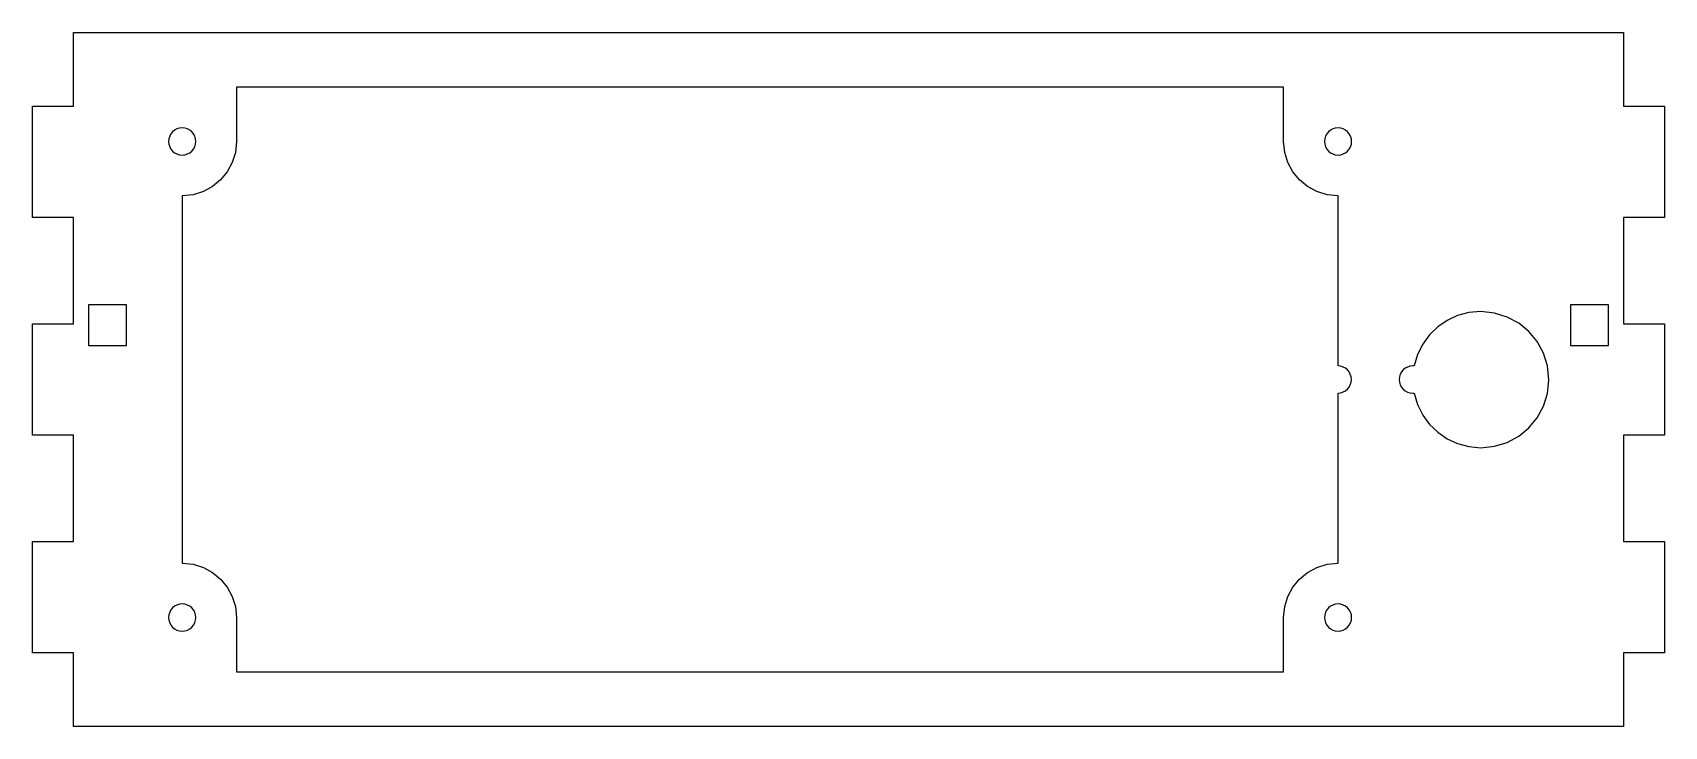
# Model space of a CAD drawing. Extents: x -60 to 60, y 0 to 51.
import ezdxf

# ---------------------------------------------------------------- set-up
doc = ezdxf.new("R2010")
doc.units = 0
doc.layers.add('Calque_1', color=7, linetype='CONTINUOUS')

msp = doc.modelspace()

# ---------------------------------------------------------------- linework, layer by layer
at = {"layer": 'Calque_1', "color": 7}
for points in [[(56.999579, 50.998447), (56.999579, 46.998688), (56.999579, 45.59928), (59.999396, 45.59928), (59.999396, 37.398758), (56.999579, 37.398758), (56.999579, 29.599225), (59.999396, 29.599225), (59.999396, 21.399205), (56.999579, 21.399205), (56.999579, 13.599156), (59.999396, 13.599156), (59.999396, 5.399136), (56.999579, 5.399136), (56.999579, 3.999755), (56.999579, -0.000004), (-57.000182, -0.000004), (-57.000182, 3.999755), (-57.000182, 5.399136), (-59.999999, 5.399136), (-59.999999, 13.599156), (-57.000182, 13.599156), (-57.000182, 21.399205), (-59.999999, 21.399205), (-59.999999, 29.599225), (-57.000182, 29.599225), (-57.000182, 37.398758), (-59.999999, 37.398758), (-59.999999, 45.59928), (-57.000182, 45.59928), (-57.000182, 46.998688), (-57.000182, 50.998447)], [(32.000071, 46.998688), (-45.000397, 46.998688), (-45.000397, 42.998928), (-45.081698, 42.192859), (-45.31478, 41.442083), (-45.683564, 40.762686), (-46.171969, 40.170744), (-46.763911, 39.682339), (-47.443311, 39.313555), (-48.194084, 39.08047), (-49.000153, 38.999169), (-49.00022, 38.999169), (-49.000286, 38.999169), (-49.000352, 38.999169), (-49.000418, 38.999169), (-49.000484, 38.999169), (-49.00055, 38.999169), (-49.000616, 38.999169), (-49.000683, 38.999169), (-49.000683, 11.998744), (-49.000616, 11.998744), (-49.00055, 11.998744), (-49.000484, 11.998744), (-49.000418, 11.998744), (-49.000352, 11.998744), (-49.000286, 11.998744), (-49.00022, 11.998744), (-49.000153, 11.998744), (-48.194084, 11.917438), (-47.443311, 11.684366), (-46.763911, 11.315564), (-46.171969, 10.827169), (-45.683564, 10.235217), (-45.31478, 9.55582), (-45.081698, 8.805065), (-45.000397, 7.998985), (-45.000397, 3.999226), (32.000071, 3.999226), (32.000071, 7.998985), (32.08128, 8.805144), (32.314303, 9.556005), (32.683056, 10.235482), (33.171455, 10.827513), (33.763416, 11.315987), (34.442855, 11.684843), (35.193687, 11.917967), (35.999827, 11.999274), (35.999827, 24.499275), (36.198469, 24.522823), (36.383113, 24.583095), (36.549912, 24.676255), (36.695025, 24.798439), (36.814604, 24.94568), (36.904803, 25.114114), (36.961776, 25.299798), (36.981672, 25.498818), (36.961696, 25.697758), (36.904665, 25.883363), (36.814437, 26.051718), (36.694856, 26.198879), (36.549761, 26.320984), (36.382997, 26.414091), (36.198408, 26.47431), (35.999833, 26.497594), (35.999833, 38.999169), (35.193764, 39.08047), (34.44299, 39.313555), (33.76359, 39.682339), (33.171649, 40.170744), (32.683244, 40.762686), (32.314459, 41.442083), (32.081377, 42.192859), (32.000076, 42.998928)], [(-49.000669, 43.998868), (-49.202187, 43.978548), (-49.389882, 43.920276), (-49.559734, 43.828082), (-49.707718, 43.70598), (-49.829821, 43.557993), (-49.922015, 43.388144), (-49.980284, 43.200448), (-50.000604, 42.998931), (-49.980284, 42.797414), (-49.922015, 42.609718), (-49.829821, 42.439869), (-49.707718, 42.291882), (-49.559734, 42.16978), (-49.389882, 42.077586), (-49.202187, 42.019314), (-49.000669, 41.998994), (-48.799155, 42.019314), (-48.611462, 42.077586), (-48.441615, 42.16978), (-48.293629, 42.291882), (-48.171529, 42.439869), (-48.079332, 42.609718), (-48.02106, 42.797414), (-48.00074, 42.998931), (-48.02106, 43.200448), (-48.079332, 43.388144), (-48.171529, 43.557993), (-48.293629, 43.70598), (-48.441615, 43.828082), (-48.611462, 43.920276), (-48.799155, 43.978548)], [(35.999312, 43.998868), (35.797794, 43.978548), (35.610099, 43.920276), (35.44025, 43.828082), (35.292263, 43.70598), (35.170163, 43.557993), (35.077966, 43.388144), (35.019697, 43.200448), (34.999377, 42.998931), (35.019697, 42.797414), (35.077966, 42.609718), (35.170163, 42.439869), (35.292263, 42.291882), (35.44025, 42.16978), (35.610099, 42.077586), (35.797794, 42.019314), (35.999312, 41.998994), (36.200829, 42.019314), (36.388524, 42.077586), (36.558373, 42.16978), (36.706358, 42.291882), (36.828457, 42.439869), (36.920652, 42.609718), (36.978923, 42.797414), (36.999243, 42.998931), (36.978923, 43.200448), (36.920652, 43.388144), (36.828457, 43.557993), (36.706358, 43.70598), (36.558373, 43.828082), (36.388524, 43.920276), (36.200829, 43.978548)], [(-53.100161, 30.999135), (-55.899992, 30.999135), (-55.899992, 27.999316), (-53.100161, 27.999316)], [(46.499444, 30.498914), (45.626208, 30.421523), (44.798501, 30.1993), (44.0309, 29.844176), (43.33798, 29.368058), (42.73432, 28.782906), (42.234493, 28.100625), (41.853078, 27.333148), (41.604652, 26.492434), (41.591582, 26.492434), (41.578485, 26.492434), (41.565388, 26.492434), (41.552265, 26.492434), (41.539141, 26.492434), (41.526018, 26.492434), (41.512895, 26.492434), (41.499745, 26.492566), (41.298228, 26.472194), (41.110535, 26.413906), (40.940683, 26.321725), (40.792699, 26.19962), (40.670596, 26.051638), (40.578402, 25.881776), (40.520131, 25.69408), (40.499811, 25.492574), (40.520131, 25.291067), (40.578402, 25.103372), (40.670596, 24.933509), (40.792699, 24.785528), (40.940683, 24.663423), (41.110535, 24.571242), (41.298228, 24.512954), (41.499745, 24.492581), (41.512233, 24.492793), (41.524722, 24.492793), (41.53721, 24.492793), (41.549672, 24.492793), (41.562134, 24.492793), (41.574596, 24.492793), (41.587031, 24.492793), (41.599466, 24.492793), (41.848214, 23.651497), (42.230119, 22.883623), (42.730566, 22.201078), (43.334937, 21.615846), (44.028625, 21.13986), (44.797012, 20.785054), (45.625483, 20.563413), (46.499425, 20.486842), (47.507091, 20.588389), (48.445648, 20.879669), (49.294981, 21.340626), (50.034989, 21.951126), (50.645568, 22.691086), (51.106604, 23.540372), (51.397998, 24.478876), (51.499638, 25.486541), (51.398085, 26.494286), (51.10675, 27.432896), (50.64574, 28.282261), (50.035169, 29.022274), (49.29514, 29.632853), (48.445769, 30.093863), (47.50716, 30.385196), (46.499425, 30.486743), (46.499425, 30.486796), (46.499425, 30.486875), (46.499425, 30.486928), (46.499425, 30.487008), (46.499425, 30.48706), (46.499425, 30.487113), (46.499425, 30.487193)], [(55.899905, 30.999135), (53.100076, 30.999135), (53.100076, 27.999316), (55.899905, 27.999316)], [(-49.000669, 8.998925), (-49.202187, 8.978552), (-49.389882, 8.920291), (-49.559734, 8.828084), (-49.707718, 8.705978), (-49.829821, 8.557997), (-49.922015, 8.388134), (-49.980284, 8.200439), (-50.000604, 7.998932), (-49.980284, 7.797426), (-49.922015, 7.60973), (-49.829821, 7.439868), (-49.707718, 7.291886), (-49.559734, 7.169781), (-49.389882, 7.0776), (-49.202187, 7.019313), (-49.000669, 6.99894), (-48.799155, 7.019313), (-48.611462, 7.0776), (-48.441615, 7.169781), (-48.293629, 7.291886), (-48.171529, 7.439868), (-48.079332, 7.60973), (-48.02106, 7.797426), (-48.00074, 7.998932), (-48.02106, 8.200439), (-48.079332, 8.388134), (-48.171529, 8.557997), (-48.293629, 8.705978), (-48.441615, 8.828084), (-48.611462, 8.920291), (-48.799155, 8.978552), (-49.000669, 8.998925)], [(35.999312, 8.998925), (35.797794, 8.978552), (35.610099, 8.920291), (35.44025, 8.828084), (35.292263, 8.705978), (35.170163, 8.557997), (35.077966, 8.388134), (35.019697, 8.200439), (34.999377, 7.998932), (35.019697, 7.797426), (35.077966, 7.60973), (35.170163, 7.439868), (35.292263, 7.291886), (35.44025, 7.169781), (35.610099, 7.0776), (35.797794, 7.019313), (35.999312, 6.99894), (36.200829, 7.019313), (36.388524, 7.0776), (36.558373, 7.169781), (36.706358, 7.291886), (36.828457, 7.439868), (36.920652, 7.60973), (36.978923, 7.797426), (36.999243, 7.998932), (36.978923, 8.200439), (36.920652, 8.388134), (36.828457, 8.557997), (36.706358, 8.705978), (36.558373, 8.828084), (36.388524, 8.920291), (36.200829, 8.978552)]]:
    msp.add_lwpolyline(points, close=True, dxfattribs=at)

doc.saveas('drawing.dxf')
